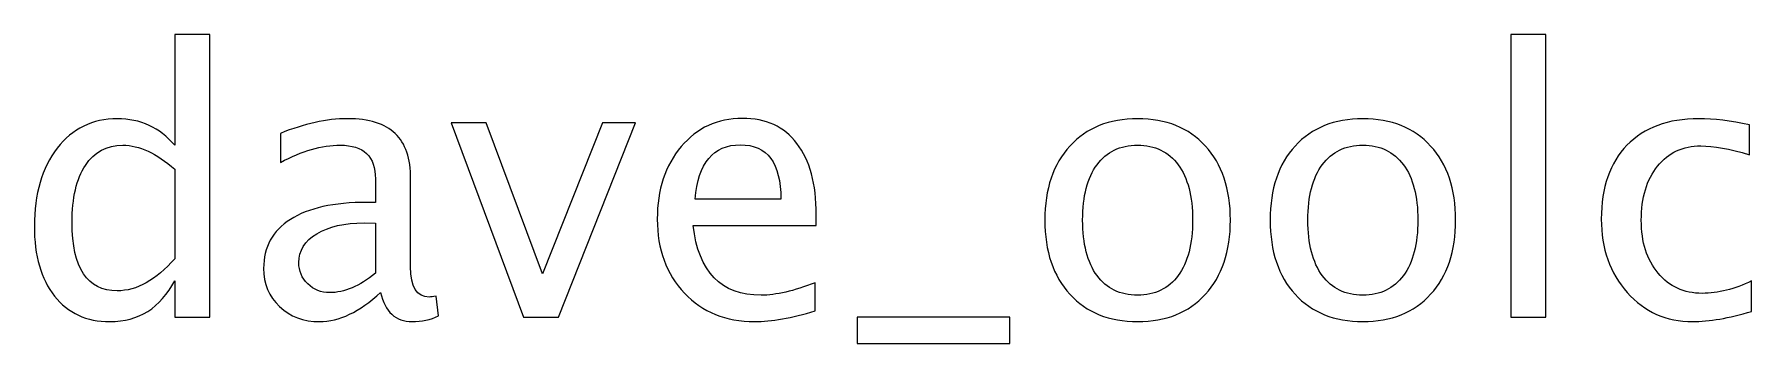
# Model space of a CAD drawing. Header units: centimetres. Extents: x -145 to 75, y -70 to 149.
# Drawn here: x -75.23 to -27.32, y 140.39 to 149.02 of the extents above; entities that cross this region are included whole.
import ezdxf

# ---------------------------------------------------------------- set-up
doc = ezdxf.new("R2010")
doc.units = ezdxf.units.CM
doc.header["$MEASUREMENT"] = 0
doc.layers.add('Layer 1', color=7, linetype='Continuous')

msp = doc.modelspace()

# ---------------------------------------------------------------- linework, layer by layer
at = {"layer": 'Layer 1'}
for points, knots in [([(-71.31063, 141.13072), (-71.31063, 141.13072), (-71.31063, 142.14845), (-71.31063, 142.14845), (-71.31063, 142.14845), (-71.71125, 141.38814), (-72.31473, 141.00798), (-73.12107, 141.00798), (-73.12107, 141.00798), (-73.7757, 141.00798), (-74.29053, 141.24494), (-74.66557, 141.72056), (-74.66557, 141.72056), (-75.04062, 142.19619), (-75.22814, 142.8457), (-75.22814, 143.66909), (-75.22814, 143.66909), (-75.22814, 144.5692), (-75.01505, 145.29372), (-74.59057, 145.84264), (-74.59057, 145.84264), (-74.16438, 146.38987), (-73.60522, 146.66433), (-72.91139, 146.66433), (-72.91139, 146.66433), (-72.2687, 146.66433), (-71.73341, 146.41885), (-71.31063, 145.92618), (-71.31063, 145.92618), (-71.31063, 145.92618), (-71.31063, 149.01689), (-71.31063, 149.01689), (-71.31063, 149.01689), (-71.31063, 149.01689), (-70.32869, 149.01689), (-70.32869, 149.01689), (-70.32869, 149.01689), (-70.32869, 149.01689), (-70.32869, 141.13072), (-70.32869, 141.13072), (-70.32869, 141.13072), (-70.32869, 141.13072), (-71.31063, 141.13072), (-71.31063, 141.13072)], [0, 0, 0, 0, 0.08333333, 0.08333333, 0.08333333, 0.08333333, 0.16666667, 0.16666667, 0.16666667, 0.16666667, 0.25, 0.25, 0.25, 0.25, 0.33333333, 0.33333333, 0.33333333, 0.33333333, 0.41666667, 0.41666667, 0.41666667, 0.41666667, 0.5, 0.5, 0.5, 0.5, 0.58333333, 0.58333333, 0.58333333, 0.58333333, 0.66666667, 0.66666667, 0.66666667, 0.66666667, 0.75, 0.75, 0.75, 0.75, 0.83333333, 0.83333333, 0.83333333, 0.83333333, 1, 1, 1, 1]), ([(-34.03972, 141.13072), (-34.03972, 141.13072), (-34.03972, 149.01689), (-34.03972, 149.01689), (-34.03972, 149.01689), (-34.03972, 149.01689), (-33.05779, 149.01689), (-33.05779, 149.01689), (-33.05779, 149.01689), (-33.05779, 149.01689), (-33.05779, 141.13072), (-33.05779, 141.13072), (-33.05779, 141.13072), (-33.05779, 141.13072), (-34.03972, 141.13072), (-34.03972, 141.13072)], [0, 0, 0, 0, 0.2, 0.2, 0.2, 0.2, 0.4, 0.4, 0.4, 0.4, 0.6, 0.6, 0.6, 0.6, 1, 1, 1, 1]), ([(-65.56733, 141.82114), (-66.15718, 141.27903), (-66.72486, 141.00798), (-67.27038, 141.00798), (-67.27038, 141.00798), (-67.71872, 141.00798), (-68.09206, 141.14777), (-68.38699, 141.42905), (-68.38699, 141.42905), (-68.68361, 141.71033), (-68.83193, 142.06492), (-68.83193, 142.49281), (-68.83193, 142.49281), (-68.83193, 143.08436), (-68.58303, 143.53953), (-68.08525, 143.85661), (-68.08525, 143.85661), (-67.58746, 144.1737), (-66.87317, 144.33224), (-65.94238, 144.33224), (-65.94238, 144.33224), (-65.94238, 144.33224), (-65.71224, 144.33224), (-65.71224, 144.33224), (-65.71224, 144.33224), (-65.71224, 144.33224), (-65.71224, 144.98516), (-65.71224, 144.98516), (-65.71224, 144.98516), (-65.71224, 145.61421), (-66.03955, 145.92788), (-66.69588, 145.92788), (-66.69588, 145.92788), (-67.20389, 145.92788), (-67.75964, 145.76764), (-68.36141, 145.44714), (-68.36141, 145.44714), (-68.36141, 145.44714), (-68.36141, 146.25519), (-68.36141, 146.25519), (-68.36141, 146.25519), (-67.69997, 146.52795), (-67.07603, 146.66433), (-66.49131, 146.66433), (-66.49131, 146.66433), (-65.88953, 146.66433), (-65.44459, 146.52795), (-65.1599, 146.25349), (-65.1599, 146.25349), (-64.8735, 145.97902), (-64.7303, 145.55625), (-64.7303, 144.98516), (-64.7303, 144.98516), (-64.7303, 144.98516), (-64.7303, 142.53543), (-64.7303, 142.53543), (-64.7303, 142.53543), (-64.7303, 141.97457), (-64.55812, 141.69329), (-64.21206, 141.69329), (-64.21206, 141.69329), (-64.16944, 141.69329), (-64.10636, 141.70011), (-64.02283, 141.71374), (-64.02283, 141.71374), (-64.02283, 141.71374), (-63.95294, 141.16822), (-63.95294, 141.16822), (-63.95294, 141.16822), (-64.17626, 141.06083), (-64.42174, 141.00798), (-64.69109, 141.00798), (-64.69109, 141.00798), (-65.14967, 141.00798), (-65.44118, 141.27903), (-65.56733, 141.82114)], [0, 0, 0, 0, 0.05, 0.05, 0.05, 0.05, 0.1, 0.1, 0.1, 0.1, 0.15, 0.15, 0.15, 0.15, 0.2, 0.2, 0.2, 0.2, 0.25, 0.25, 0.25, 0.25, 0.3, 0.3, 0.3, 0.3, 0.35, 0.35, 0.35, 0.35, 0.4, 0.4, 0.4, 0.4, 0.45, 0.45, 0.45, 0.45, 0.5, 0.5, 0.5, 0.5, 0.55, 0.55, 0.55, 0.55, 0.6, 0.6, 0.6, 0.6, 0.65, 0.65, 0.65, 0.65, 0.7, 0.7, 0.7, 0.7, 0.75, 0.75, 0.75, 0.75, 0.8, 0.8, 0.8, 0.8, 0.85, 0.85, 0.85, 0.85, 0.9, 0.9, 0.9, 0.9, 1, 1, 1, 1]), ([(-53.44146, 141.3046), (-54.1012, 141.10685), (-54.66547, 141.00798), (-55.13598, 141.00798), (-55.13598, 141.00798), (-55.93892, 141.00798), (-56.59184, 141.27392), (-57.09474, 141.8041), (-57.09474, 141.8041), (-57.59764, 142.33427), (-57.84994, 143.02129), (-57.84994, 143.86684), (-57.84994, 143.86684), (-57.84994, 144.68683), (-57.62832, 145.3602), (-57.18338, 145.88697), (-57.18338, 145.88697), (-56.73845, 146.41203), (-56.16906, 146.67456), (-55.47523, 146.67456), (-55.47523, 146.67456), (-54.8189, 146.67456), (-54.31088, 146.44101), (-53.95289, 145.97391), (-53.95289, 145.97391), (-53.59489, 145.50681), (-53.41589, 144.84537), (-53.41589, 143.98788), (-53.41589, 143.98788), (-53.41589, 143.98788), (-53.42101, 143.68784), (-53.42101, 143.68784), (-53.42101, 143.68784), (-53.42101, 143.68784), (-56.84755, 143.68784), (-56.84755, 143.68784), (-56.84755, 143.68784), (-56.70435, 142.39223), (-56.07189, 141.74443), (-54.95187, 141.74443), (-54.95187, 141.74443), (-54.54102, 141.74443), (-54.03812, 141.86035), (-53.44146, 142.0922), (-53.44146, 142.0922), (-53.44146, 142.0922), (-53.44146, 141.3046), (-53.44146, 141.3046)], [0, 0, 0, 0, 0.07692308, 0.07692308, 0.07692308, 0.07692308, 0.15384615, 0.15384615, 0.15384615, 0.15384615, 0.23076923, 0.23076923, 0.23076923, 0.23076923, 0.30769231, 0.30769231, 0.30769231, 0.30769231, 0.38461538, 0.38461538, 0.38461538, 0.38461538, 0.46153846, 0.46153846, 0.46153846, 0.46153846, 0.53846154, 0.53846154, 0.53846154, 0.53846154, 0.61538462, 0.61538462, 0.61538462, 0.61538462, 0.69230769, 0.69230769, 0.69230769, 0.69230769, 0.76923077, 0.76923077, 0.76923077, 0.76923077, 0.84615385, 0.84615385, 0.84615385, 0.84615385, 1, 1, 1, 1]), ([(-44.44891, 141.00798), (-45.24503, 141.00798), (-45.87579, 141.26199), (-46.33948, 141.77), (-46.33948, 141.77), (-46.80488, 142.27802), (-47.03672, 142.96844), (-47.03672, 143.83957), (-47.03672, 143.83957), (-47.03672, 144.70899), (-46.80488, 145.39771), (-46.33948, 145.90402), (-46.33948, 145.90402), (-45.87579, 146.41033), (-45.24503, 146.66433), (-44.44891, 146.66433), (-44.44891, 146.66433), (-43.6528, 146.66433), (-43.02204, 146.41033), (-42.55835, 145.90402), (-42.55835, 145.90402), (-42.09295, 145.39771), (-41.86111, 144.70899), (-41.86111, 143.83957), (-41.86111, 143.83957), (-41.86111, 142.96844), (-42.09295, 142.27802), (-42.55835, 141.77), (-42.55835, 141.77), (-43.02204, 141.26199), (-43.6528, 141.00798), (-44.44891, 141.00798)], [0, 0, 0, 0, 0.11111111, 0.11111111, 0.11111111, 0.11111111, 0.22222222, 0.22222222, 0.22222222, 0.22222222, 0.33333333, 0.33333333, 0.33333333, 0.33333333, 0.44444444, 0.44444444, 0.44444444, 0.44444444, 0.55555556, 0.55555556, 0.55555556, 0.55555556, 0.66666667, 0.66666667, 0.66666667, 0.66666667, 0.77777778, 0.77777778, 0.77777778, 0.77777778, 1, 1, 1, 1]), ([(-38.16521, 141.00798), (-38.96133, 141.00798), (-39.59209, 141.26199), (-40.05578, 141.77), (-40.05578, 141.77), (-40.52118, 142.27802), (-40.75302, 142.96844), (-40.75302, 143.83957), (-40.75302, 143.83957), (-40.75302, 144.70899), (-40.52118, 145.39771), (-40.05578, 145.90402), (-40.05578, 145.90402), (-39.59209, 146.41033), (-38.96133, 146.66433), (-38.16521, 146.66433), (-38.16521, 146.66433), (-37.3691, 146.66433), (-36.73834, 146.41033), (-36.27465, 145.90402), (-36.27465, 145.90402), (-35.80925, 145.39771), (-35.57741, 144.70899), (-35.57741, 143.83957), (-35.57741, 143.83957), (-35.57741, 142.96844), (-35.80925, 142.27802), (-36.27465, 141.77), (-36.27465, 141.77), (-36.73834, 141.26199), (-37.3691, 141.00798), (-38.16521, 141.00798)], [0, 0, 0, 0, 0.11111111, 0.11111111, 0.11111111, 0.11111111, 0.22222222, 0.22222222, 0.22222222, 0.22222222, 0.33333333, 0.33333333, 0.33333333, 0.33333333, 0.44444444, 0.44444444, 0.44444444, 0.44444444, 0.55555556, 0.55555556, 0.55555556, 0.55555556, 0.66666667, 0.66666667, 0.66666667, 0.66666667, 0.77777778, 0.77777778, 0.77777778, 0.77777778, 1, 1, 1, 1]), ([(-27.31961, 141.29438), (-27.95548, 141.10344), (-28.50441, 141.00798), (-28.9664, 141.00798), (-28.9664, 141.00798), (-29.69944, 141.00798), (-30.30633, 141.27903), (-30.78877, 141.81944), (-30.78877, 141.81944), (-31.27122, 142.36155), (-31.51329, 143.04515), (-31.51329, 143.86855), (-31.51329, 143.86855), (-31.51329, 144.7482), (-31.27463, 145.43521), (-30.7973, 145.92618), (-30.7973, 145.92618), (-30.31997, 146.41885), (-29.65341, 146.66433), (-28.79763, 146.66433), (-28.79763, 146.66433), (-28.37655, 146.66433), (-27.90263, 146.60637), (-27.38098, 146.49045), (-27.38098, 146.49045), (-27.38098, 146.49045), (-27.38098, 145.66194), (-27.38098, 145.66194), (-27.38098, 145.66194), (-27.93502, 145.8256), (-28.38678, 145.90742), (-28.73455, 145.90742), (-28.73455, 145.90742), (-29.23916, 145.90742), (-29.64318, 145.7182), (-29.94492, 145.34145), (-29.94492, 145.34145), (-30.24666, 144.9647), (-30.39839, 144.4618), (-30.39839, 143.83445), (-30.39839, 143.83445), (-30.39839, 143.22586), (-30.24155, 142.73489), (-29.92958, 142.35814), (-29.92958, 142.35814), (-29.61761, 141.98309), (-29.21018, 141.79557), (-28.70387, 141.79557), (-28.70387, 141.79557), (-28.25552, 141.79557), (-27.79524, 141.91149), (-27.31961, 142.14334), (-27.31961, 142.14334), (-27.31961, 142.14334), (-27.31961, 141.29438), (-27.31961, 141.29438)], [0, 0, 0, 0, 0.06666667, 0.06666667, 0.06666667, 0.06666667, 0.13333333, 0.13333333, 0.13333333, 0.13333333, 0.2, 0.2, 0.2, 0.2, 0.26666667, 0.26666667, 0.26666667, 0.26666667, 0.33333333, 0.33333333, 0.33333333, 0.33333333, 0.4, 0.4, 0.4, 0.4, 0.46666667, 0.46666667, 0.46666667, 0.46666667, 0.53333333, 0.53333333, 0.53333333, 0.53333333, 0.6, 0.6, 0.6, 0.6, 0.66666667, 0.66666667, 0.66666667, 0.66666667, 0.73333333, 0.73333333, 0.73333333, 0.73333333, 0.8, 0.8, 0.8, 0.8, 0.86666667, 0.86666667, 0.86666667, 0.86666667, 1, 1, 1, 1]), ([(-61.58504, 141.13072), (-61.58504, 141.13072), (-63.60346, 146.55182), (-63.60346, 146.55182), (-63.60346, 146.55182), (-63.60346, 146.55182), (-62.62153, 146.55182), (-62.62153, 146.55182), (-62.62153, 146.55182), (-62.62153, 146.55182), (-61.04805, 142.33939), (-61.04805, 142.33939), (-61.04805, 142.33939), (-61.04805, 142.33939), (-59.38251, 146.55182), (-59.38251, 146.55182), (-59.38251, 146.55182), (-59.38251, 146.55182), (-58.45853, 146.55182), (-58.45853, 146.55182), (-58.45853, 146.55182), (-58.45853, 146.55182), (-60.6014, 141.13072), (-60.6014, 141.13072), (-60.6014, 141.13072), (-60.6014, 141.13072), (-61.58504, 141.13072), (-61.58504, 141.13072)], [0, 0, 0, 0, 0.125, 0.125, 0.125, 0.125, 0.25, 0.25, 0.25, 0.25, 0.375, 0.375, 0.375, 0.375, 0.5, 0.5, 0.5, 0.5, 0.625, 0.625, 0.625, 0.625, 0.75, 0.75, 0.75, 0.75, 1, 1, 1, 1]), ([(-71.31063, 145.25451), (-71.82035, 145.70286), (-72.30279, 145.92788), (-72.75967, 145.92788), (-72.75967, 145.92788), (-73.20972, 145.92788), (-73.55749, 145.74036), (-73.80468, 145.36361), (-73.80468, 145.36361), (-74.05187, 144.98857), (-74.17461, 144.45668), (-74.17461, 143.76797), (-74.17461, 143.76797), (-74.17461, 142.50134), (-73.75524, 141.86717), (-72.9148, 141.86717), (-72.9148, 141.86717), (-72.36928, 141.86717), (-71.83399, 142.1655), (-71.31063, 142.76046), (-71.31063, 142.76046), (-71.31063, 142.76046), (-71.31063, 145.25451), (-71.31063, 145.25451)], [0, 0, 0, 0, 0.14285714, 0.14285714, 0.14285714, 0.14285714, 0.28571429, 0.28571429, 0.28571429, 0.28571429, 0.42857143, 0.42857143, 0.42857143, 0.42857143, 0.57142857, 0.57142857, 0.57142857, 0.57142857, 0.71428571, 0.71428571, 0.71428571, 0.71428571, 1, 1, 1, 1]), ([(-56.79641, 144.42429), (-56.79641, 144.42429), (-54.40294, 144.42429), (-54.40294, 144.42429), (-54.40294, 144.42429), (-54.40294, 145.4335), (-54.77969, 145.93811), (-55.53148, 145.93811), (-55.53148, 145.93811), (-56.28839, 145.93811), (-56.70946, 145.4335), (-56.79641, 144.42429)], [0, 0, 0, 0, 0.25, 0.25, 0.25, 0.25, 0.5, 0.5, 0.5, 0.5, 1, 1, 1, 1]), ([(-44.45062, 141.74443), (-43.96476, 141.74443), (-43.58631, 141.92684), (-43.31696, 142.29336), (-43.31696, 142.29336), (-43.04932, 142.65817), (-42.91464, 143.17471), (-42.91464, 143.83957), (-42.91464, 143.83957), (-42.91464, 144.50271), (-43.04932, 145.01755), (-43.31696, 145.38236), (-43.31696, 145.38236), (-43.58631, 145.74547), (-43.96476, 145.92788), (-44.45062, 145.92788), (-44.45062, 145.92788), (-44.93818, 145.92788), (-45.31663, 145.74547), (-45.58257, 145.38236), (-45.58257, 145.38236), (-45.85022, 145.01755), (-45.98319, 144.50271), (-45.98319, 143.83957), (-45.98319, 143.83957), (-45.98319, 143.17471), (-45.85022, 142.65817), (-45.58257, 142.29336), (-45.58257, 142.29336), (-45.31663, 141.92684), (-44.93818, 141.74443), (-44.45062, 141.74443)], [0, 0, 0, 0, 0.11111111, 0.11111111, 0.11111111, 0.11111111, 0.22222222, 0.22222222, 0.22222222, 0.22222222, 0.33333333, 0.33333333, 0.33333333, 0.33333333, 0.44444444, 0.44444444, 0.44444444, 0.44444444, 0.55555556, 0.55555556, 0.55555556, 0.55555556, 0.66666667, 0.66666667, 0.66666667, 0.66666667, 0.77777778, 0.77777778, 0.77777778, 0.77777778, 1, 1, 1, 1]), ([(-38.16692, 141.74443), (-37.68106, 141.74443), (-37.30261, 141.92684), (-37.03326, 142.29336), (-37.03326, 142.29336), (-36.76562, 142.65817), (-36.63094, 143.17471), (-36.63094, 143.83957), (-36.63094, 143.83957), (-36.63094, 144.50271), (-36.76562, 145.01755), (-37.03326, 145.38236), (-37.03326, 145.38236), (-37.30261, 145.74547), (-37.68106, 145.92788), (-38.16692, 145.92788), (-38.16692, 145.92788), (-38.65448, 145.92788), (-39.03293, 145.74547), (-39.29887, 145.38236), (-39.29887, 145.38236), (-39.56652, 145.01755), (-39.69949, 144.50271), (-39.69949, 143.83957), (-39.69949, 143.83957), (-39.69949, 143.17471), (-39.56652, 142.65817), (-39.29887, 142.29336), (-39.29887, 142.29336), (-39.03293, 141.92684), (-38.65448, 141.74443), (-38.16692, 141.74443)], [0, 0, 0, 0, 0.11111111, 0.11111111, 0.11111111, 0.11111111, 0.22222222, 0.22222222, 0.22222222, 0.22222222, 0.33333333, 0.33333333, 0.33333333, 0.33333333, 0.44444444, 0.44444444, 0.44444444, 0.44444444, 0.55555556, 0.55555556, 0.55555556, 0.55555556, 0.66666667, 0.66666667, 0.66666667, 0.66666667, 0.77777778, 0.77777778, 0.77777778, 0.77777778, 1, 1, 1, 1]), ([(-65.71224, 142.35643), (-65.71224, 142.35643), (-65.71224, 143.74921), (-65.71224, 143.74921), (-65.71224, 143.74921), (-65.71224, 143.74921), (-66.02761, 143.75944), (-66.02761, 143.75944), (-66.02761, 143.75944), (-66.57313, 143.75944), (-67.01296, 143.65886), (-67.34879, 143.4577), (-67.34879, 143.4577), (-67.68293, 143.25484), (-67.84999, 142.98719), (-67.84999, 142.65306), (-67.84999, 142.65306), (-67.84999, 142.41951), (-67.76646, 142.22176), (-67.6011, 142.05981), (-67.6011, 142.05981), (-67.43403, 141.89786), (-67.23117, 141.81603), (-66.9908, 141.81603), (-66.9908, 141.81603), (-66.58166, 141.81603), (-66.15547, 141.99673), (-65.71224, 142.35643)], [0, 0, 0, 0, 0.125, 0.125, 0.125, 0.125, 0.25, 0.25, 0.25, 0.25, 0.375, 0.375, 0.375, 0.375, 0.5, 0.5, 0.5, 0.5, 0.625, 0.625, 0.625, 0.625, 0.75, 0.75, 0.75, 0.75, 1, 1, 1, 1]), ([(-52.27371, 140.39427), (-52.27371, 140.39427), (-52.27371, 141.13072), (-52.27371, 141.13072), (-52.27371, 141.13072), (-52.27371, 141.13072), (-48.01866, 141.13072), (-48.01866, 141.13072), (-48.01866, 141.13072), (-48.01866, 141.13072), (-48.01866, 140.39427), (-48.01866, 140.39427), (-48.01866, 140.39427), (-48.01866, 140.39427), (-52.27371, 140.39427), (-52.27371, 140.39427)], [0, 0, 0, 0, 0.2, 0.2, 0.2, 0.2, 0.4, 0.4, 0.4, 0.4, 0.6, 0.6, 0.6, 0.6, 1, 1, 1, 1])]:
    msp.add_open_spline(points, degree=3, knots=knots, dxfattribs=at)

doc.saveas('drawing.dxf')
